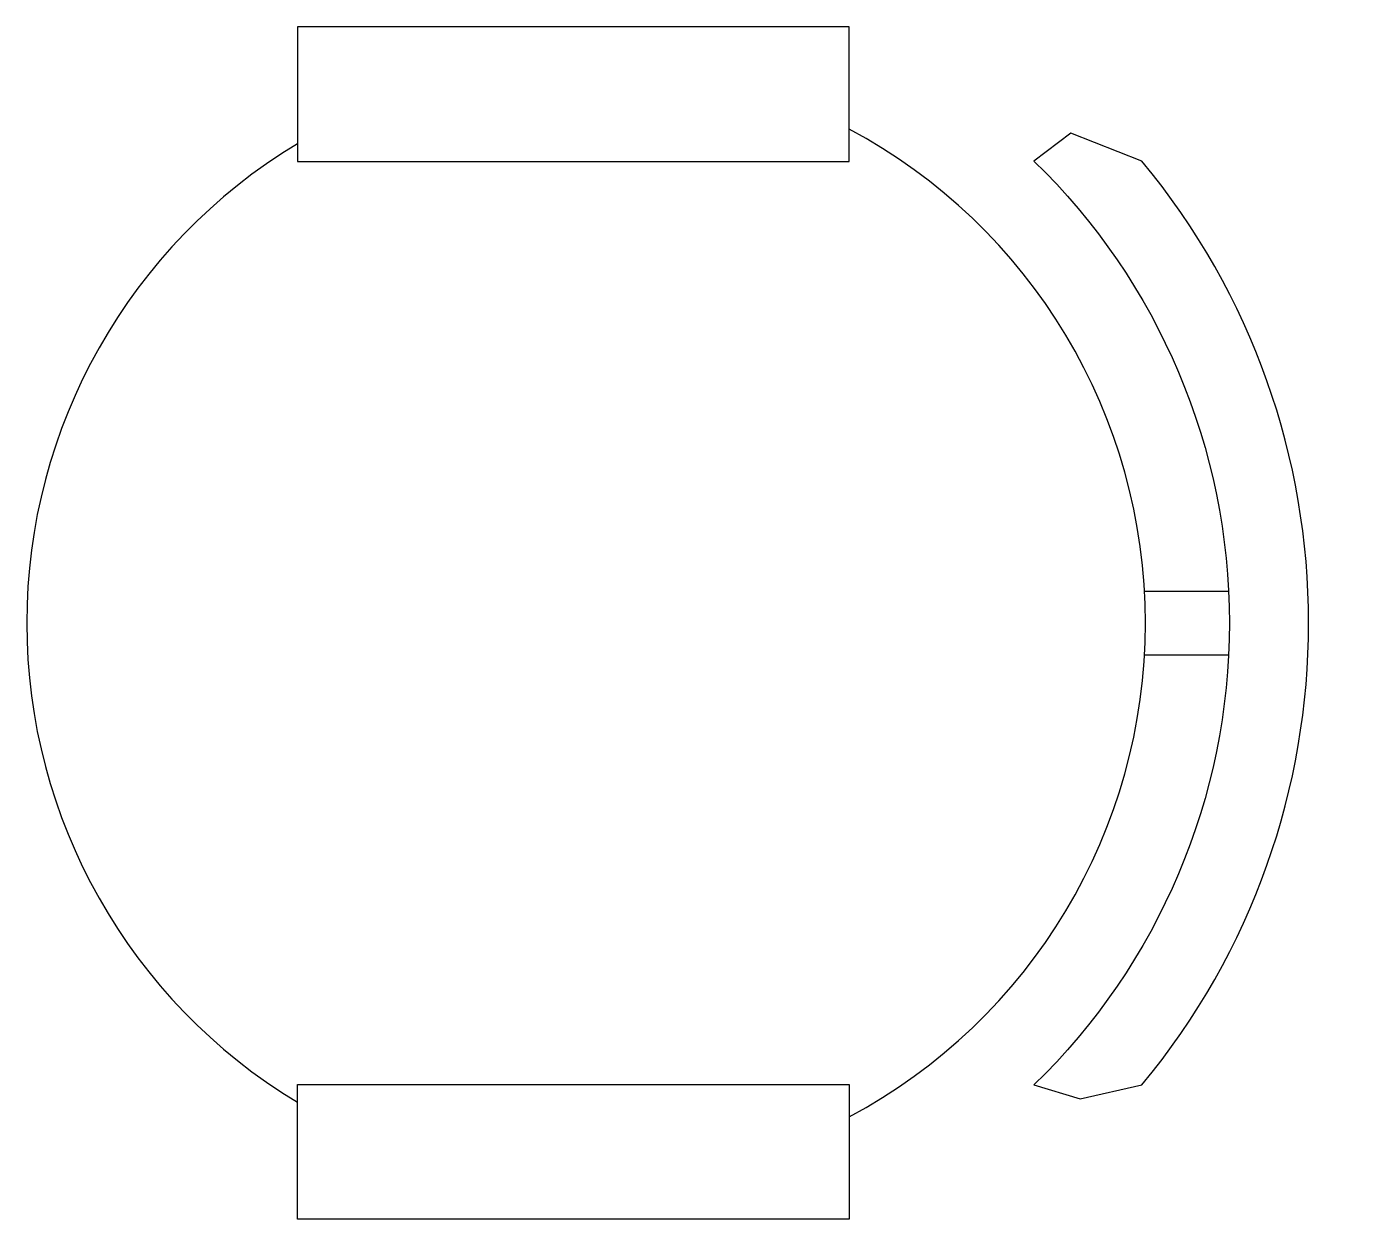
# Model space of a CAD drawing. Extents: x 13526 to 14131, y 10427 to 10967.
import ezdxf

# ---------------------------------------------------------------- set-up
doc = ezdxf.new("R2010")
doc.units = 0
doc.header["$LTSCALE"] = 1000
doc.header["$MEASUREMENT"] = 0
doc.layers.get('0').update_dxf_attribs({"linetype": 'CONTINUOUS'})
doc.layers.add('OBJ_2D', color=7, linetype='CONTINUOUS')
doc.styles.get("Standard").update_dxf_attribs({"font": 'ITALICT.SHX'})

# ---------------------------------------------------------------- blocks, each defined once
blk = doc.blocks.new('2IAC2A')
at = {"color": 0}
for p, q in [((319.28, 632.65), (319.28, 680.2)), ((355.42, 632.65), (355.42, 680.2))]:
    blk.add_line(p, q, dxfattribs=at)
blk.add_lwpolyline([(75.99, 570.04, -0.423227), (598.7, 570.04), (606.62, 596.23), (598.7, 631.08, 0.361278), (75.99, 631.08), (60.16, 590.95)], format="xyb", close=True, dxfattribs=at)
for points in [[(0, 465.47), (0, 153.17), (76.18, 153.17), (76.18, 465.47)], [(674.7, 465.47), (674.7, 153.17), (598.52, 153.17), (598.52, 465.47)]]:
    blk.add_lwpolyline(points, close=True, dxfattribs=at)
for start, end in [(28.05345, 151.94655), (211.07619, 328.92381)]:
    blk.add_arc((337.35, 316.58), 316.58, start, end, dxfattribs=at)
at = {"flags": 9}
for tag in ['XSIZE', 'YSIZE']:
    blk.add_attdef(tag, (0, 0), '', height=300, dxfattribs=at)

msp = doc.modelspace()

# ---------------------------------------------------------------- block references
at = {"layer": 'OBJ_2D', "color": 4, "linetype": 'CONTINUOUS', "xscale": 0.8, "yscale": 0.8, "zscale": 0.8, "rotation": 270}
msp.add_blockref('2IAC2A', (13525.75, 10966.7), dxfattribs=at)

doc.saveas('drawing.dxf')
